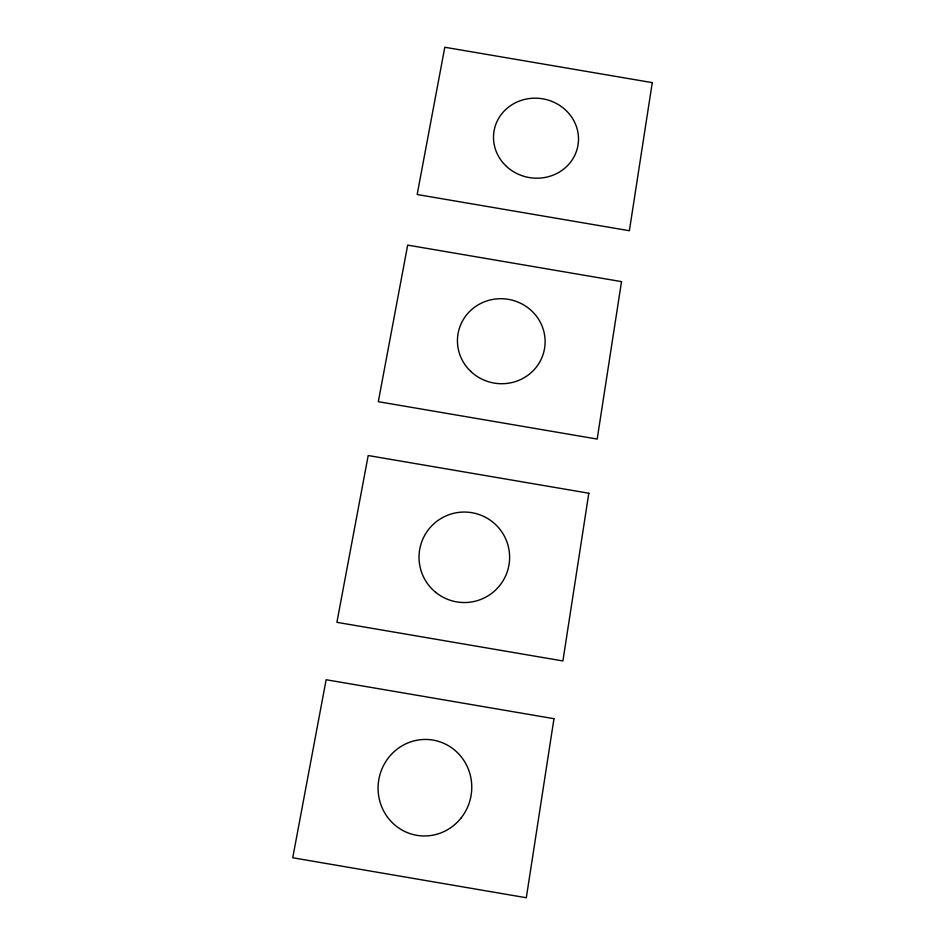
<?xml version="1.0" encoding="UTF-8"?>
<svg xmlns="http://www.w3.org/2000/svg" width="945" height="945" viewBox="0 0 945 945"><rect width="100%" height="100%" fill="white"/><g stroke="black" fill="none" stroke-linecap="round" stroke-linejoin="round"><path stroke-width="1.42" d="M553.971 718.696L526.306 897.75L292.737 857.765L326.131 679.739L553.971 718.696M588.818 493.231L562.901 660.957L336.904 622.318L368.196 455.525L588.818 493.231M621.515 281.622L597.181 439.071L378.307 401.684L407.673 245.109L621.515 281.622M652.263 82.628L629.382 230.734L417.17 194.516L444.8 47.25L652.263 82.628M435.61 592.279A45.301 45.242 7.5 0 0 509.024 564.637A45.301 45.242 7.5 0 0 448.332 514.954A45.301 45.242 7.5 0 0 435.61 592.279M460.806 818.335A48.301 46.801 -80.4 0 0 433.058 740.089A48.301 46.801 -80.4 0 0 380.894 804.656A48.301 46.801 -80.4 0 0 460.806 818.335M506.508 166.426A42.572 39.95 9.5 0 0 577.253 148.625A42.572 39.95 9.5 0 0 524.239 99.508A42.572 39.95 9.5 0 0 506.508 166.426M470.704 371.373A43.895 42.478 9.5 0 0 543.788 352.083A43.895 42.478 9.5 0 0 489.333 300.191A43.895 42.478 9.5 0 0 470.704 371.373"/></g></svg>
